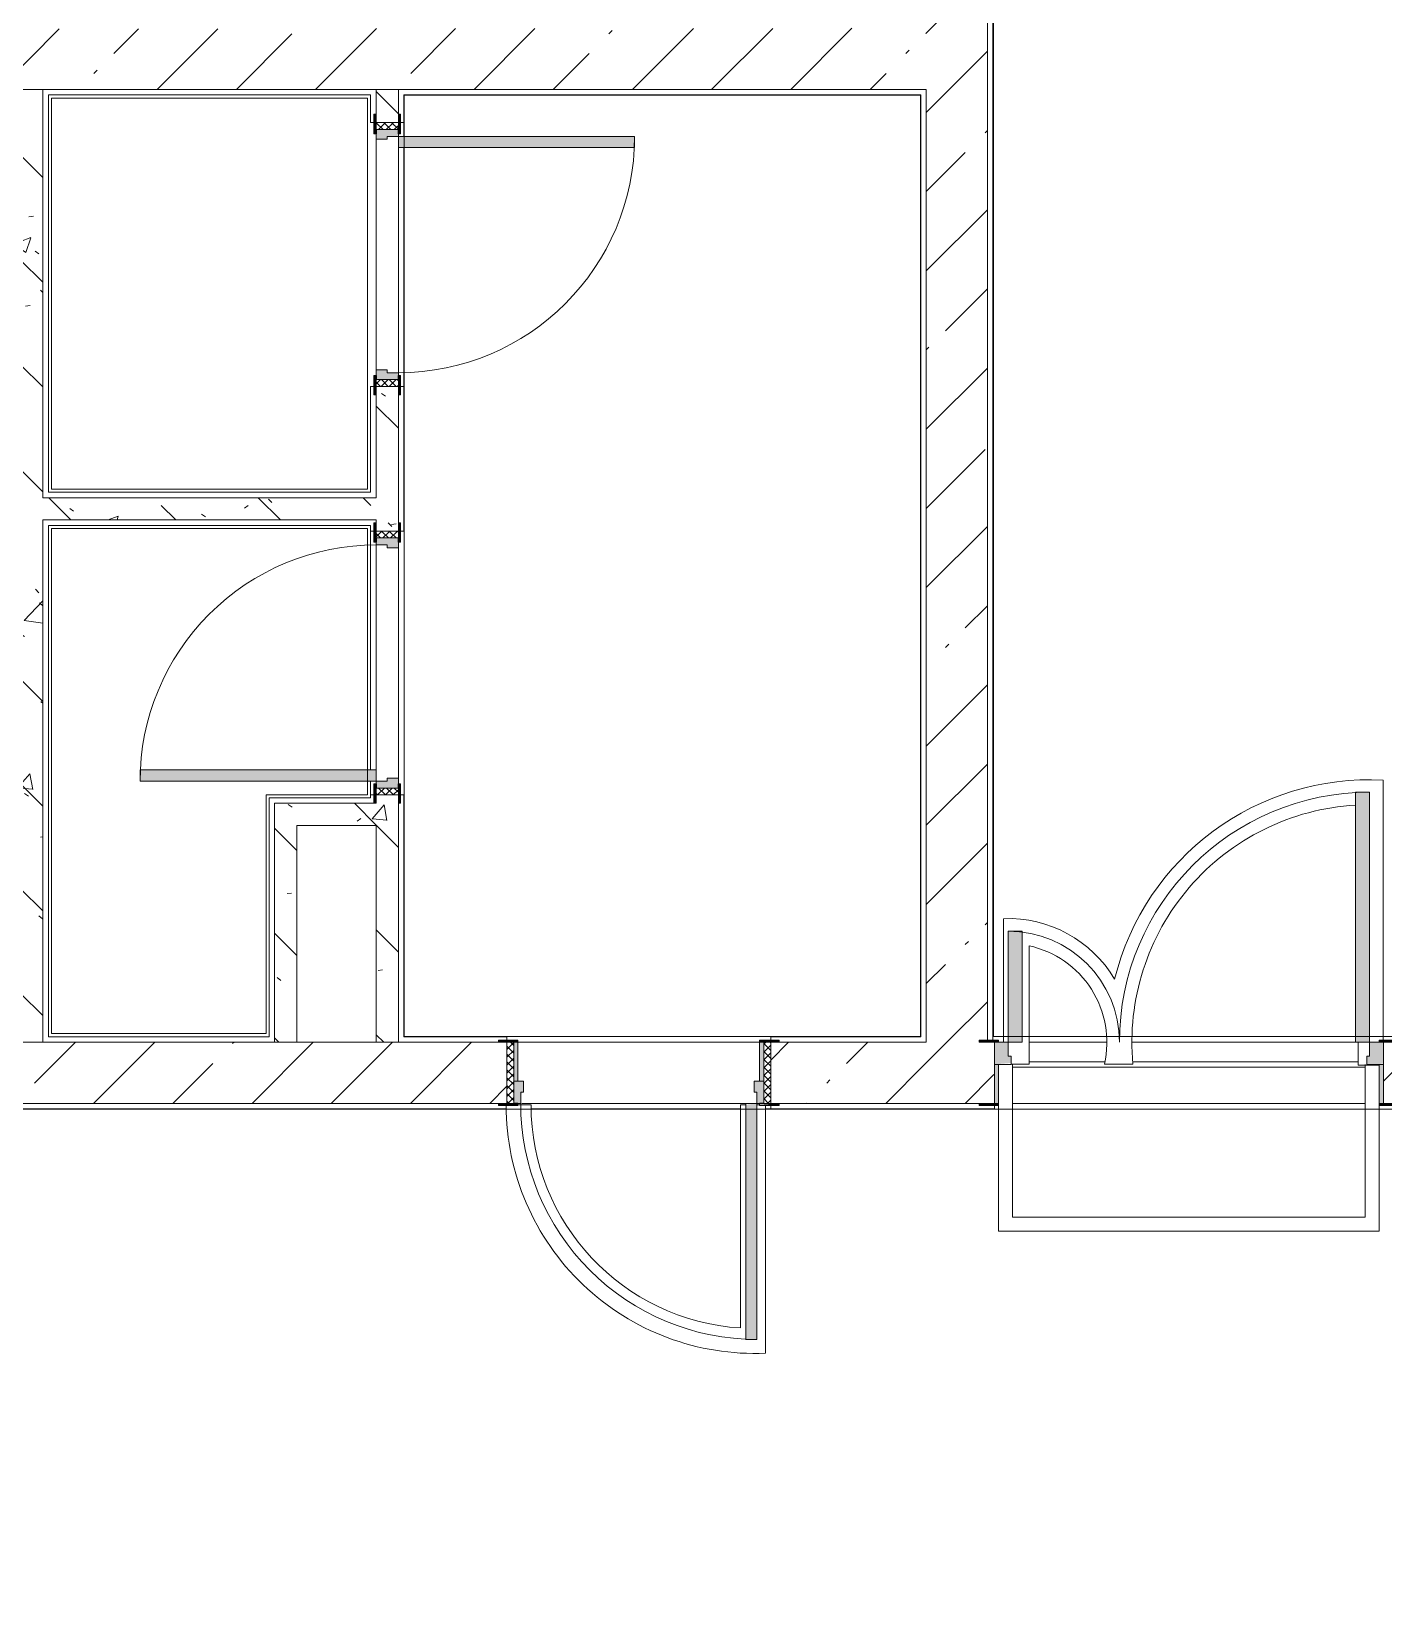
# Model space of a CAD drawing. Header units: millimetres. Extents: x -4029 to 232974, y -8553 to 104777.
# Drawn here: x 160676 to 165541, y 11550 to 17257 of the extents above; entities that cross this region are included whole.
import ezdxf

# ---------------------------------------------------------------- set-up
doc = ezdxf.new("R2010")
doc.units = ezdxf.units.MM
for name, color, linetype, lineweight in [('A-AREA-BNDY-1', 7, 'Continuous', 5), ('A-WALL', 7, 'Continuous', 9), ('I-WALL-6', 7, 'Continuous', 5)]:
    doc.layers.add(name, color=color, linetype=linetype, lineweight=lineweight)
for name, color, linetype, lineweight, true_color in [('A-DOOR-3', 7, 'Continuous', 5, 0xaaaaaa), ('A-DOOR-4', 7, 'Continuous', 5, 0xe2e2e2), ('A-DOOR-FRAM-3', 7, 'Continuous', 5, 0xe2e2e2), ('A-DOOR-FRAM-4', 7, 'Continuous', 5, 0xaaaaaa), ('A-FLOR-2', 7, 'Continuous', 5, 0xaaaaaa), ('I-WALL-8', 7, 'Continuous', 5, 0x787878)]:
    doc.layers.add(name, color=color, linetype=linetype, lineweight=lineweight, true_color=true_color)
pattern_1 = [(45, (71086.4, 0), (-285.1231, 285.1231), []), (45, (71371.53, 0), (-285.1231, 285.1231), [504.031, -100.806, 16.764, -84.042])]
pattern_2 = [(135, (71086.4, 0), (-377.1708, -377.1708), [533.4, -88.9, 17.78, -88.9]), (135, (71086.4, 376.94), (-377.1708, -377.1708), []), (50, (71086.4, 0), (637.6445, -55.7866), [66.675, -733.425]), (355, (71086.4, 0), (-123.3494, 668.699), [53.34, -586.74]), (100.451, (71139.54, -4.65), (514.299, 612.908), [56.665, -623.315]), (46.184, (71086.4, 177.8), (948.7764, -147.15), [100.012, -1100.137]), (96.636, (71165.5, 165.5), (830.909, 865.997), [84.998, -934.973]), (351.184, (71086.4, 177.8), (830.918, 865.988), [80.01, -880.11]), (21, (71175.3, 133.35), (530.6506, -357.9283), [66.675, -733.425]), (326, (71175.3, 133.35), (216.308, 644.6585), [53.34, -586.74]), (71.451, (71219.5, 103.5), (746.9596, 286.7243), [56.665, -623.315]), (37.5, (71086.4, 0), (10.81053, 295.9426), [16.764, -562.864, 16.764, -578.866, -588.962]), (37.5, (71086.4, 0), (10.81053, 295.9426), [-1175.258, 16.764, -572.198]), (7.5, (71086.4, 0), (233.8692, 350.6318), [16.764, -322.834, 16.764, -549.529, -224.472]), (7.5, (71086.4, 0), (233.8692, 350.6318), [-905.891, 16.764, -207.708]), (327.5, (70888.16, 0), (474.5678, -20.0513), [16.764, -205.486, 16.764, -676.656, -920.115]), (327.5, (70888.16, 0), (474.5678, -20.0513), [-915.67, 16.764, -903.351]), (317.5, (70799.26, 0), (518.4522, 88.9934), [16.764, -272.161, 16.764, -443.738, -653.415]), (317.5, (70799.26, 0), (518.4522, 88.9934), [-749.427, 16.764, -636.651])]
pattern_3 = [(135, (1826.41, 104.685), (-14.14214, -14.14214), []), (225, (1826.41, 104.685), (14.14214, -14.14214), [])]
pattern_4 = [(45, (-296.384, 104.685), (-14.1421, 14.1421), []), (135, (-296.384, 104.685), (-14.1421, -14.1421), [])]

# ---------------------------------------------------------------- blocks, each defined once
blk = doc.blocks.new('110_Дверь_СКБ_2Ст - Д-1_л_Лестничная клетка EIS60 2-32142534-1_2_1_птичка')
at = {"layer": 'A-DOOR-4'}
for points in [[(612.5, 1010), (612.5, 110), (662.5, 110), (662.5, 1010), (639.9, 1010)], [(-637.5, 510), (-637.5, 110), (-587.5, 110), (-587.5, 510)], [(712.4, 30), (697.5, 30), (699.6, -110), (712.5, -110), (712.5, 30)]]:
    blk.add_hatch(color=256, dxfattribs=at).paths.add_polyline_path(points)
h = blk.add_hatch(color=256, dxfattribs=at)
h.paths.add_polyline_path([(662.5, 110), (662.5, 60), (652.5, 60), (652.5, 30), (712.5, 32.6), (712.5, 110)])
h.paths.add_polyline_path([(-637.5, 110), (-687.5, 110), (-687.2, 30), (-627.5, 35.6), (-627.5, 60), (-637.5, 60), (-637.5, 104.8)])
at = {"layer": 'A-DOOR-FRAM-3'}
for points in [[(-695.5, 118), (-742.5, 118), (-742.5, 110), (-672.5, 110), (-672.5, 118), (-687.5, 118)], [(728.3, 118), (697.5, 118), (697.5, 110), (767.5, 110), (767.5, 118), (729.9, 118)], [(-672.5, 30), (-687.5, 30), (-687.4, -110), (-672.5, -110), (-672.5, -21.5)], [(-687.4, -110), (-742.5, -110.2), (-742.5, -118), (-672.5, -118), (-674.5, -110)], [(767.5, -110), (697.5, -110), (698.9, -118), (767.5, -118)]]:
    blk.add_hatch(color=256, dxfattribs=at).paths.add_polyline_path(points)
at = {"layer": 'A-DOOR-3'}
for p, q in [((662.5, 1010), (612.5, 1010)), ((612.5, 1010), (612.5, 110)), ((662.5, 110), (662.5, 1010)), ((-637.5, 510), (-637.5, 110)), ((-587.5, 510), (-637.5, 510)), ((-587.5, 110), (-587.5, 510)), ((-637.5, 110), (-587.5, 110)), ((612.5, 110), (662.5, 110))]:
    blk.add_line(p, q, dxfattribs=at)
for centre, radius, start, end in [((662.5, 110), 900, 90, 180), ((-637.5, 110), 400, 360, 90)]:
    blk.add_arc(centre, radius, start, end, dxfattribs=at)
at = {"layer": 'A-DOOR-FRAM-4'}
for p, q in [((-672.5, 118), (-742.5, 118)), ((-742.5, 118), (-742.5, 110)), ((-672.5, 110), (-672.5, 118)), ((767.5, 118), (697.5, 118)), ((697.5, 118), (697.5, 110)), ((767.5, 110), (767.5, 118)), ((-742.5, 110), (-672.5, 110)), ((-637.5, 110), (-687.5, 110)), ((-687.5, 110), (-687.5, 30)), ((-637.5, 60), (-637.5, 110)), ((-627.5, 60), (-637.5, 60)), ((-627.5, 30), (-627.5, 60)), ((662.5, 60), (652.5, 60)), ((652.5, 60), (652.5, 30)), ((662.5, 110), (662.5, 60)), ((712.5, 110), (662.5, 110)), ((697.5, 110), (767.5, 110)), ((712.5, 30), (712.5, 110)), ((-687.5, 30), (-627.5, 30)), ((-672.5, 30), (-687.5, 30)), ((-687.5, 30), (-687.5, -110)), ((-672.5, -110), (-672.5, 30)), ((652.5, 30), (712.5, 30)), ((712.5, 30), (697.5, 30)), ((697.5, 30), (697.5, -110)), ((712.5, -110), (712.5, 30)), ((-672.5, -110), (-742.5, -110)), ((-742.5, -110), (-742.5, -118)), ((-687.5, -110), (-672.5, -110)), ((-672.5, -118), (-672.5, -110)), ((697.5, -110), (712.5, -110)), ((767.5, -110), (697.5, -110)), ((697.5, -110), (697.5, -118)), ((767.5, -118), (767.5, -110)), ((-742.5, -118), (-672.5, -118)), ((697.5, -118), (767.5, -118))]:
    blk.add_line(p, q, dxfattribs=at)
blk = doc.blocks.new('110_Дверь_СКБ_1Ст_Внутренняя1 - Д-8_п_ 950x2100h_охрана 2-32201800-1_2_1_птичка')
at = {"layer": 'A-DOOR-3'}
h = blk.add_hatch(dxfattribs=at)
h.set_pattern_fill('FP_99', color=256, style=0, pattern_type=2)
h.set_pattern_definition([(135, (1826.41, 174.685), (-14.14214, -14.14214), []), (225, (1826.41, 174.685), (14.14214, -14.14214), [])])
h.paths.add_polyline_path([(462.5, 110), (462.5, -110), (487.5, -110), (487.5, 110)])
at = {"layer": 'A-DOOR-4'}
h = blk.add_hatch(color=256, dxfattribs=at)
h.paths.add_polyline_path([(437.5, 110), (433.9, 70), (427.5, 70), (427.5, 30), (462.5, 30), (462.5, 110), (447.5, 110)])
h.paths.add_polyline_path([(-412.5, 110), (-437.5, 110), (-437.5, 30), (-402.5, 30), (-402.5, 70), (-412.5, 70)])
at = {"layer": 'A-DOOR-FRAM-3'}
for points in [[(-412.5, 960), (-412.5, 110), (-372.5, 115.3), (-372.5, 960), (-394.7, 960)], [(-443.8, 118), (-492.5, 118), (-492.5, 110), (-422.5, 115.3), (-422.5, 118), (-443.5, 118)], [(487.5, 118), (447.5, 115.3), (447.5, 110), (517.5, 110), (517.5, 118), (490, 118)], [(-437.5, 30), (-437.5, -110), (-422.5, -110), (-422.5, 30)], [(462.5, 30), (447.5, 30), (447.5, -110), (462.5, -110)], [(-422.5, -110), (-492.5, -110.2), (-492.5, -118), (-422.5, -118)], [(487.5, -110), (447.5, -110), (447.5, -118), (517.5, -118), (517.5, -110)]]:
    blk.add_hatch(color=256, dxfattribs=at).paths.add_polyline_path(points)
at = {"layer": 'A-DOOR-FRAM-4'}
h = blk.add_hatch(dxfattribs=at)
h.set_pattern_fill('FP_100', color=256, style=0, pattern_type=2)
h.set_pattern_definition([(45, (-296.384, 174.685), (-14.1421, 14.1421), []), (135, (-296.384, 174.685), (-14.1421, -14.1421), [])])
h.paths.add_polyline_path([(-462.5, 110), (-462.5, -110), (-437.5, -110), (-437.5, 110)])
at = {"layer": 'A-DOOR-3'}
for p, q in [((-412.5, 960), (-412.5, 110)), ((-372.5, 960), (-412.5, 960)), ((-372.5, 110), (-372.5, 960)), ((-412.5, 110), (-372.5, 110))]:
    blk.add_line(p, q, dxfattribs=at)
blk.add_arc((-412.5, 110), 850, 360, 90, dxfattribs=at)
at = {"layer": 'A-DOOR-FRAM-4'}
for p, q in [((-422.5, 118), (-492.5, 118)), ((-492.5, 118), (-492.5, 110)), ((-422.5, 110), (-422.5, 118)), ((517.5, 118), (447.5, 118)), ((447.5, 118), (447.5, 110)), ((517.5, 110), (517.5, 118)), ((-492.5, 110), (-422.5, 110)), ((-437.5, 110), (-462.5, 110)), ((-462.5, 110), (-462.5, -110)), ((-412.5, 110), (-437.5, 110)), ((-437.5, 110), (-437.5, 30)), ((-437.5, -110), (-437.5, 110)), ((-422.5, 110), (-437.5, 110)), ((-437.5, 110), (-437.5, 109)), ((-437.5, 109), (-422.5, 109)), ((-422.5, 109), (-422.5, 110)), ((-412.5, 70), (-412.5, 110)), ((-402.5, 70), (-412.5, 70)), ((-402.5, 30), (-402.5, 70)), ((437.5, 70), (427.5, 70)), ((427.5, 70), (427.5, 30)), ((437.5, 110), (437.5, 70)), ((462.5, 110), (437.5, 110)), ((462.5, 110), (447.5, 110)), ((447.5, 110), (447.5, 109)), ((447.5, 110), (517.5, 110)), ((447.5, 109), (462.5, 109)), ((462.5, 30), (462.5, 110)), ((487.5, 110), (462.5, 110)), ((462.5, 110), (462.5, -110)), ((462.5, 109), (462.5, 110)), ((487.5, -110), (487.5, 110)), ((-437.5, 30), (-402.5, 30)), ((-422.5, 30), (-437.5, 30)), ((-437.5, 30), (-437.5, -110)), ((-422.5, -110), (-422.5, 30)), ((427.5, 30), (462.5, 30)), ((462.5, 30), (447.5, 30)), ((447.5, 30), (447.5, -110)), ((462.5, -110), (462.5, 30)), ((-422.5, -110), (-492.5, -110)), ((-492.5, -110), (-492.5, -118)), ((-462.5, -110), (-437.5, -110)), ((-437.5, -110), (-422.5, -110)), ((-422.5, -118), (-422.5, -110)), ((447.5, -110), (462.5, -110)), ((517.5, -110), (447.5, -110)), ((447.5, -110), (447.5, -118)), ((462.5, -110), (487.5, -110)), ((517.5, -118), (517.5, -110)), ((-492.5, -118), (-422.5, -118)), ((447.5, -118), (517.5, -118))]:
    blk.add_line(p, q, dxfattribs=at)
blk = doc.blocks.new('110_Дверь_СКБ_1Ст_Внутренняя1 - Д-7_п__950x2100h_Туалет-32207265-1_2_1_птичка')
at = {"layer": 'A-DOOR-3'}
h = blk.add_hatch(dxfattribs=at)
h.set_pattern_fill('FP_62', color=256, style=0, pattern_type=2)
h.set_pattern_definition(pattern_3)
h.paths.add_polyline_path([(487.5, 40), (462.5, 40), (462.5, -40), (487.5, -40)])
at = {"layer": 'A-DOOR-4'}
h = blk.add_hatch(color=256, dxfattribs=at)
h.paths.add_polyline_path([(462.5, 40), (437.5, 40), (437.5, 0), (427.5, 0), (427.5, -40), (462.5, -40), (462.5, 16.3)])
h.paths.add_polyline_path([(-402.5, 0), (-412.5, 0), (-412.5, 40), (-437.5, 40), (-437.5, -40), (-402.5, -40), (-402.5, -16)])
at = {"layer": 'A-DOOR-FRAM-3'}
for points in [[(-372.5, 890), (-412.5, 890), (-412.5, 40), (-372.5, 40), (-372.5, 483.6)], [(-422.5, 48), (-492.5, 48), (-492.5, 40), (-422.5, 40)], [(517.5, 48), (447.5, 48), (447.5, 40), (517.5, 40)], [(-422.5, -40), (-492.5, -40), (-492.5, -48), (-422.5, -48)], [(517.5, -40), (447.5, -40), (447.5, -48), (517.5, -48)]]:
    blk.add_hatch(color=256, dxfattribs=at).paths.add_polyline_path(points)
at = {"layer": 'A-DOOR-FRAM-4'}
h = blk.add_hatch(dxfattribs=at)
h.set_pattern_fill('FP_63', color=256, style=0, pattern_type=2)
h.set_pattern_definition(pattern_4)
h.paths.add_polyline_path([(-437.5, 40), (-462.5, 40), (-460.8, -40), (-437.5, -40)])
at = {"layer": 'A-DOOR-3'}
for p, q in [((-412.5, 890), (-412.5, 40)), ((-372.5, 890), (-412.5, 890)), ((-372.5, 40), (-372.5, 890)), ((-412.5, 40), (-372.5, 40))]:
    blk.add_line(p, q, dxfattribs=at)
blk.add_arc((-412.5, 40), 850, 360, 90, dxfattribs=at)
at = {"layer": 'A-DOOR-FRAM-4'}
for p, q in [((-422.5, 48), (-492.5, 48)), ((-492.5, 48), (-492.5, 40)), ((-492.5, 40), (-422.5, 40)), ((-437.5, 40), (-462.5, 40)), ((-462.5, 40), (-462.5, -40)), ((-412.5, 40), (-437.5, 40)), ((-437.5, 40), (-437.5, -40)), ((-437.5, -40), (-437.5, 40)), ((-422.5, 40), (-437.5, 40)), ((-437.5, 40), (-437.5, 39)), ((-437.5, 39), (-422.5, 39)), ((-422.5, 40), (-422.5, 48)), ((-422.5, 39), (-422.5, 40)), ((-412.5, 0), (-412.5, 40)), ((-402.5, 0), (-412.5, 0)), ((-402.5, -40), (-402.5, 0)), ((437.5, 0), (427.5, 0)), ((427.5, 0), (427.5, -40)), ((437.5, 40), (437.5, 0)), ((462.5, 40), (437.5, 40)), ((517.5, 48), (447.5, 48)), ((447.5, 48), (447.5, 40)), ((462.5, 40), (447.5, 40)), ((447.5, 40), (447.5, 39)), ((447.5, 40), (517.5, 40)), ((447.5, 39), (462.5, 39)), ((462.5, -40), (462.5, 40)), ((487.5, 40), (462.5, 40)), ((462.5, 40), (462.5, -40)), ((462.5, 39), (462.5, 40)), ((487.5, -40), (487.5, 40)), ((517.5, 40), (517.5, 48)), ((-422.5, -40), (-492.5, -40)), ((-492.5, -40), (-492.5, -48)), ((-492.5, -48), (-422.5, -48)), ((-462.5, -40), (-437.5, -40)), ((-422.5, -39), (-437.5, -39)), ((-437.5, -39), (-437.5, -40)), ((-437.5, -40), (-402.5, -40)), ((-437.5, -40), (-422.5, -40)), ((-422.5, -40), (-422.5, -39)), ((-422.5, -48), (-422.5, -40)), ((427.5, -40), (462.5, -40)), ((462.5, -39), (447.5, -39)), ((447.5, -39), (447.5, -40)), ((447.5, -40), (462.5, -40)), ((517.5, -40), (447.5, -40)), ((447.5, -40), (447.5, -48)), ((447.5, -48), (517.5, -48)), ((462.5, -40), (462.5, -39)), ((462.5, -40), (487.5, -40)), ((517.5, -48), (517.5, -40))]:
    blk.add_line(p, q, dxfattribs=at)
blk = doc.blocks.new('110_Дверь_СКБ_1Ст_Внутренняя1 - Д-7_л__950x2100h_Туалет-32209783-1_2_1_птичка')
at = {"layer": 'A-DOOR-3'}
h = blk.add_hatch(dxfattribs=at)
h.set_pattern_fill('FP_62', color=256, style=0, pattern_type=2)
h.set_pattern_definition(pattern_3)
h.paths.add_polyline_path([(462.5, -40), (487.5, -40), (487.5, 40), (462.5, 40)])
at = {"layer": 'A-DOOR-4'}
h = blk.add_hatch(color=256, dxfattribs=at)
h.paths.add_polyline_path([(-437.5, 40), (-437.5, -40), (-402.5, -40), (-402.5, 0), (-412.5, 0), (-412.5, 40)])
h.paths.add_polyline_path([(427.5, -16), (427.5, -40), (462.5, -40), (462.5, 40), (437.5, 40), (437.5, 0), (427.5, 0)])
at = {"layer": 'A-DOOR-FRAM-3'}
for points in [[(-412.5, 890), (-412.5, 40), (-372.5, 40), (-372.5, 890)], [(-492.5, 40), (-422.5, 40), (-422.5, 48), (-492.5, 48)], [(447.5, 40), (517.5, 40), (517.5, 48), (447.5, 48)], [(-492.5, -40), (-492.5, -48), (-422.5, -48), (-422.5, -40), (-472.6, -40)], [(447.5, -48), (517.5, -48), (515.1, -40), (447.5, -40)]]:
    blk.add_hatch(color=256, dxfattribs=at).paths.add_polyline_path(points)
at = {"layer": 'A-DOOR-FRAM-4'}
h = blk.add_hatch(dxfattribs=at)
h.set_pattern_fill('FP_63', color=256, style=0, pattern_type=2)
h.set_pattern_definition(pattern_4)
h.paths.add_polyline_path([(-462.5, 40), (-462.5, -40), (-437.5, -40), (-437.5, 40)])
at = {"layer": 'A-DOOR-3'}
for p, q in [((-412.5, 890), (-412.5, 40)), ((-372.5, 890), (-412.5, 890)), ((-372.5, 40), (-372.5, 890)), ((-412.5, 40), (-372.5, 40))]:
    blk.add_line(p, q, dxfattribs=at)
blk.add_arc((-412.5, 40), 850, 360, 90, dxfattribs=at)
at = {"layer": 'A-DOOR-FRAM-4'}
for p, q in [((-422.5, 48), (-492.5, 48)), ((-492.5, 48), (-492.5, 40)), ((-492.5, 40), (-422.5, 40)), ((-437.5, 40), (-462.5, 40)), ((-462.5, 40), (-462.5, -40)), ((-412.5, 40), (-437.5, 40)), ((-437.5, 40), (-437.5, -40)), ((-437.5, -40), (-437.5, 40)), ((-422.5, 40), (-437.5, 40)), ((-437.5, 40), (-437.5, 39)), ((-437.5, 39), (-422.5, 39)), ((-422.5, 40), (-422.5, 48)), ((-422.5, 39), (-422.5, 40)), ((-412.5, 0), (-412.5, 40)), ((-402.5, 0), (-412.5, 0)), ((-402.5, -40), (-402.5, 0)), ((437.5, 0), (427.5, 0)), ((427.5, 0), (427.5, -40)), ((437.5, 40), (437.5, 0)), ((462.5, 40), (437.5, 40)), ((517.5, 48), (447.5, 48)), ((447.5, 48), (447.5, 40)), ((462.5, 40), (447.5, 40)), ((447.5, 40), (447.5, 39)), ((447.5, 40), (517.5, 40)), ((447.5, 39), (462.5, 39)), ((462.5, -40), (462.5, 40)), ((487.5, 40), (462.5, 40)), ((462.5, 40), (462.5, -40)), ((462.5, 39), (462.5, 40)), ((487.5, -40), (487.5, 40)), ((517.5, 40), (517.5, 48)), ((-422.5, -40), (-492.5, -40)), ((-492.5, -40), (-492.5, -48)), ((-492.5, -48), (-422.5, -48)), ((-462.5, -40), (-437.5, -40)), ((-422.5, -39), (-437.5, -39)), ((-437.5, -39), (-437.5, -40)), ((-437.5, -40), (-402.5, -40)), ((-437.5, -40), (-422.5, -40)), ((-422.5, -40), (-422.5, -39)), ((-422.5, -48), (-422.5, -40)), ((427.5, -40), (462.5, -40)), ((462.5, -39), (447.5, -39)), ((447.5, -39), (447.5, -40)), ((447.5, -40), (462.5, -40)), ((517.5, -40), (447.5, -40)), ((447.5, -40), (447.5, -48)), ((447.5, -48), (517.5, -48)), ((462.5, -40), (462.5, -39)), ((462.5, -40), (487.5, -40)), ((517.5, -48), (517.5, -40))]:
    blk.add_line(p, q, dxfattribs=at)

msp = doc.modelspace()

# ---------------------------------------------------------------- hatches: boundary and pattern name
at = {"layer": 'I-WALL-6'}
h = msp.add_hatch(dxfattribs=at)
h.set_pattern_fill('FP_116', color=256, style=0, pattern_type=2)
h.set_pattern_definition(pattern_1)
h.paths.add_polyline_path([(164086.4063, 13620), (164086.4063, 13628), (164116.4063, 13628), (164116.0339, 21150), (163896.4063, 21150), (163896.4063, 13620), (164013.1014, 13620)])
h = msp.add_hatch(dxfattribs=at)
h.set_pattern_fill('FP_116', color=256, style=0, pattern_type=2)
h.set_pattern_definition(pattern_1)
h.paths.add_polyline_path([(163896.4063, 17050), (163896.4063, 17270), (157576.4063, 17265.8223), (157576.4063, 17050), (163876.4063, 17050)])
h = msp.add_hatch(dxfattribs=at)
h.set_pattern_fill('FP_116', color=256, style=0, pattern_type=2)
h.set_pattern_definition(pattern_1)
h.paths.add_polyline_path([(163876.4063, 13400), (163896.4063, 13400), (163896.4063, 13620), (163336.4063, 13620), (163336.4063, 13400), (163510.4671, 13400)])
h.paths.add_polyline_path([(161330.0588, 13400), (162386.4063, 13400), (162386.4063, 13620), (160446.4063, 13620), (160446.4063, 13608), (160476.4063, 13608), (160476.4063, 13600), (160446.4063, 13600), (160446.4063, 13400), (160736.4062, 13400)])
h = msp.add_hatch(dxfattribs=at)
h.set_pattern_fill('FP_116', color=256, style=0, pattern_type=2)
h.set_pattern_definition(pattern_1)
h.paths.add_polyline_path([(165886.4063, 13400), (165886.4063, 13620), (165541.4063, 13620), (165541.4063, 13400), (165666.4063, 13400)])
h.paths.add_polyline_path([(163896.4063, 13400), (164141.4063, 13400), (164136.4063, 13620), (163896.4063, 13620)])
at = {"layer": 'I-WALL-8'}
h = msp.add_hatch(dxfattribs=at)
h.set_pattern_fill('FP_142', color=256, style=0, pattern_type=2)
h.set_pattern_definition(pattern_2)
h.paths.add_polyline_path([(160636.4062, 13620), (160716.4062, 13620), (160716.4062, 17050), (160636.4062, 17050), (160636.4062, 13640)])
h = msp.add_hatch(dxfattribs=at)
h.set_pattern_fill('FP_142', color=256, style=0, pattern_type=2)
h.set_pattern_definition(pattern_2)
h.paths.add_polyline_path([(161996.3649, 13620), (161996.3649, 14510.1105), (161916.3649, 14510.1105), (161916.3649, 13620)])
h.paths.add_polyline_path([(161916.3649, 15460.1105), (161996.3649, 15460.1105), (161996.3649, 15980.1105), (161916.3649, 15980.1105), (161916.3649, 15480.1105)])
h.paths.add_polyline_path([(161916.3649, 16930.1105), (161996.3649, 16930.1105), (161996.3649, 17050), (161916.3649, 17050), (161916.3649, 16960.1105)])
h = msp.add_hatch(dxfattribs=at)
h.set_pattern_fill('FP_142', color=256, style=0, pattern_type=2)
h.set_pattern_definition(pattern_2)
h.paths.add_polyline_path([(160736.4062, 15500.1105), (161916.3649, 15500.1105), (161916.3649, 15580.1105), (160716.4062, 15580.1105), (160716.4062, 15500.1105)])
h = msp.add_hatch(dxfattribs=at)
h.set_pattern_fill('FP_142', color=256, style=0, pattern_type=2)
h.set_pattern_definition(pattern_2)
h.paths.add_polyline_path([(161896.3649, 14400), (161916.3649, 14400), (161916.3649, 14480), (161550.7484, 14480), (161550.7484, 14400), (161630.7484, 14400)])
h = msp.add_hatch(dxfattribs=at)
h.set_pattern_fill('FP_142', color=256, style=0, pattern_type=2)
h.set_pattern_definition(pattern_2)
h.paths.add_polyline_path([(161624.9732, 13620), (161630.7484, 13624.3082), (161630.7484, 14400), (161550.7484, 14400), (161550.7484, 13620)])

# ---------------------------------------------------------------- linework, layer by layer
at = {"layer": 'A-AREA-BNDY-1', "flags": 128}
msp.add_lwpolyline([(165995.4063, 21150), (164396.4063, 21150), (164396.4063, 21129), (164138.4063, 21129), (164138.4063, 13641), (165645.4063, 13641)], dxfattribs=at)
for points in [[(161885.3649, 17018), (160747.4062, 17018), (160747.4062, 15611.1105), (161885.3649, 15611.1105)], [(162017.3649, 17029), (162017.3649, 13641), (163875.4063, 13641), (163875.4063, 17029)], [(161885.3649, 15469.1105), (160747.4062, 15469.1105), (160747.4062, 13651), (161519.7484, 13651), (161519.7484, 14511), (161885.3649, 14511)], [(153783.4062, 13379), (153783.4062, 11571), (156077.4063, 11571), (156077.4063, 10621), (156496.4063, 10621), (156496.4063, 10600), (156531.4063, 10600), (156531.4063, 10460), (156719.9159, 10460), (160182.8967, 10460), (160446.4063, 10460), (160446.4063, 10620.997), (168484.4063, 10620.997), (168484.4063, 11341), (169565.4063, 11341), (169565.4063, 13379)]]:
    msp.add_lwpolyline(points, close=True, dxfattribs=at)
at = {"layer": 'A-FLOR-2'}
for p, q in [((164136.4063, 21130), (164136.4063, 13628)), ((161896.3649, 17030), (160736.4062, 17030)), ((160736.4062, 17030), (160736.4062, 15600.1105)), ((161896.3649, 16930.1105), (161896.3649, 17030)), ((163876.4063, 17030), (162016.3649, 17030)), ((162016.3649, 16880.1105), (162016.3649, 17030)), ((163876.4063, 13640), (163876.4063, 17030)), ((161908.3649, 16930.1105), (161896.3649, 16930.1105)), ((162016.3649, 16930.1105), (162004.3649, 16930.1105)), ((162016.3649, 15460.1105), (162016.3649, 16840.1105)), ((161896.3649, 15600.1105), (161896.3649, 15980.1105)), ((161896.3649, 15980.1105), (161908.3649, 15980.1105)), ((162004.3649, 15980.1105), (162016.3649, 15980.1105)), ((160736.4062, 15600.1105), (161896.3649, 15600.1105)), ((161896.3649, 15480.1105), (160736.4062, 15480.1105)), ((160736.4062, 15480.1105), (160736.4062, 13640)), ((161896.3649, 14600.1105), (161896.3649, 15480.1105)), ((161908.3649, 15460.1105), (161896.3649, 15460.1105)), ((162016.3649, 15460.1105), (162004.3649, 15460.1105)), ((161896.3649, 14500), (161896.3649, 14560.1105)), ((165541.0186, 13628), (165541.0186, 14563.6968)), ((161530.7484, 13640), (161530.7484, 14500)), ((161530.7484, 14500), (161896.3649, 14500)), ((161896.3649, 14510.1105), (161908.3649, 14510.1105)), ((162004.3649, 14510.1105), (162016.3649, 14510.1105)), ((162016.3649, 14510.1105), (162016.3649, 13640)), ((164174.6364, 14064.6839), (164174.6364, 13620)), ((164266.4125, 13540.9207), (164266.4125, 13966.9857)), ((160736.4062, 13640), (161530.7484, 13640)), ((162016.3649, 13640), (162386.4063, 13640)), ((162386.4063, 13640), (162386.4063, 13628)), ((163336.4063, 13628), (163336.4063, 13640)), ((163336.4063, 13640), (163876.4063, 13640)), ((165451.0186, 13620), (165451.0186, 13537.9207)), ((164201.0994, 13540.9207), (164266.4125, 13540.9207)), ((164206.4063, 12990), (164206.4063, 13540)), ((165476.4063, 13530.0193), (164206.4063, 13530.0193)), ((164266.4125, 13550.0193), (164537.4803, 13550.0193)), ((164537.6003, 13541.4207), (164640.0249, 13541.4207)), ((164639.7295, 13550.0193), (165451.0186, 13550.0193)), ((165451.0186, 13537.9207), (165526.4063, 13537.9207)), ((165476.4063, 13540), (165476.4063, 12990)), ((162384.5555, 13380), (160430.2519, 13380)), ((162473.7062, 13394.7149), (162426.4063, 13394.7149)), ((162474.6316, 13380), (163227.6629, 13380)), ((163246.4063, 13394.7149), (163227.6629, 13394.7149)), ((163227.6629, 13394.7149), (163227.6629, 12591.3348)), ((163296.4063, 13394.7149), (163286.4063, 13394.7149)), ((163317.6629, 12500.5632), (163317.6629, 13392)), ((164141.4063, 13380), (163317.6629, 13380)), ((163336.4063, 13380), (163336.4063, 13392)), ((164141.4063, 13392), (164141.4063, 13380)), ((164156.4063, 13392), (164156.4063, 12940)), ((165526.4063, 12940), (165526.4063, 13392)), ((165476.4063, 12990), (164206.4063, 12990)), ((164156.4063, 12940), (165526.4063, 12940))]:
    msp.add_line(p, q, dxfattribs=at)
for centre, radius, start, end in [((165491.4063, 13620), 945, 86.9905971, 166.0951089), ((165491.4063, 13620), 855, 93.3555615, 185.2732427), ((164191.4063, 13620), 445, 30.6853579, 92.1597104), ((164191.4063, 13620), 355, 347.2116604, 77.8023291), ((163278.7062, 13394.7149), 895, 180.1741895, 272.4947087), ((163278.7062, 13394.7149), 805, 180, 266.3645657)]:
    msp.add_arc(centre, radius, start, end, dxfattribs=at)
at = {"layer": 'A-WALL'}
for p, q in [((160716.4062, 17050), (160636.4062, 17050)), ((161996.3649, 17050), (161916.3649, 17050)), ((160636.4062, 13620), (160716.4062, 13620)), ((161550.7484, 13620), (161630.7484, 13620)), ((161916.3649, 13620), (161996.3649, 13620))]:
    msp.add_line(p, q, dxfattribs=at)
at = {"layer": 'I-WALL-6'}
for p, q in [((164116.4063, 13628), (164116.4063, 21150)), ((160716.4062, 17050), (161916.3649, 17050)), ((160716.4062, 15580.1105), (160716.4062, 17050)), ((161916.3649, 17050), (161916.3649, 16960.1105)), ((161996.3649, 17050), (163896.4063, 17050)), ((161996.3649, 16960.1105), (161996.3649, 17050)), ((163896.4063, 17050), (163896.4063, 13620)), ((161916.3649, 16040.1105), (161916.3649, 16870.1105)), ((161996.3649, 16840.1105), (161996.3649, 16030.1105)), ((161916.3649, 15950.1105), (161916.3649, 15580.1105)), ((161996.3649, 15490.1105), (161996.3649, 15950.1105)), ((161916.3649, 15580.1105), (160716.4062, 15580.1105)), ((160716.4062, 15500.1105), (161916.3649, 15500.1105)), ((160716.4062, 13620), (160716.4062, 15500.1105)), ((161916.3649, 15500.1105), (161916.3649, 15490.1105)), ((161916.3649, 14600.1105), (161916.3649, 15410.1105)), ((161996.3649, 15400.1105), (161996.3649, 14570.1105)), ((161916.3649, 14480), (161550.7484, 14480)), ((161550.7484, 14480), (161550.7484, 13620)), ((161996.3649, 13620), (161996.3649, 14480.1105)), ((161630.7484, 14400), (161916.3649, 14400)), ((161630.7484, 13620), (161630.7484, 14400)), ((161916.3649, 14400), (161916.3649, 13620)), ((161550.7484, 13620), (160716.4062, 13620)), ((161916.3649, 13620), (161630.7484, 13620)), ((162356.4063, 13620), (161996.3649, 13620)), ((162426.4063, 13620), (163296.4063, 13620)), ((163896.4063, 13620), (163366.4063, 13620)), ((164266.4125, 13620), (164545.3252, 13620)), ((164637.3257, 13620), (165441.4063, 13620)), ((160476.4063, 13400), (162356.4063, 13400)), ((163246.4063, 13400), (162439.9645, 13400)), ((163366.4063, 13400), (163896.4063, 13400)), ((163896.4063, 13400), (164086.4063, 13400)), ((165476.4063, 13400), (164206.4063, 13400))]:
    msp.add_line(p, q, dxfattribs=at)

# ---------------------------------------------------------------- block references
at = {"layer": 'A-DOOR-3'}
for name, p, rotation in [('110_Дверь_СКБ_1Ст_Внутренняя1 - Д-7_п__950x2100h_Туалет-32207265-1_2_1_птичка', (161956.3649, 16467.6105), 270), ('110_Дверь_СКБ_1Ст_Внутренняя1 - Д-7_л__950x2100h_Туалет-32209783-1_2_1_птичка', (161956.3649, 14972.6105), 90), ('110_Дверь_СКБ_1Ст_Внутренняя1 - Д-8_п_ 950x2100h_охрана 2-32201800-1_2_1_птичка', (162873.9063, 13510), 180)]:
    msp.add_blockref(name, p, dxfattribs=dict(at, rotation=rotation))
msp.add_blockref('110_Дверь_СКБ_2Ст - Д-1_л_Лестничная клетка EIS60 2-32142534-1_2_1_птичка', (164828.9063, 13510), dxfattribs=at)

doc.saveas('drawing.dxf')
